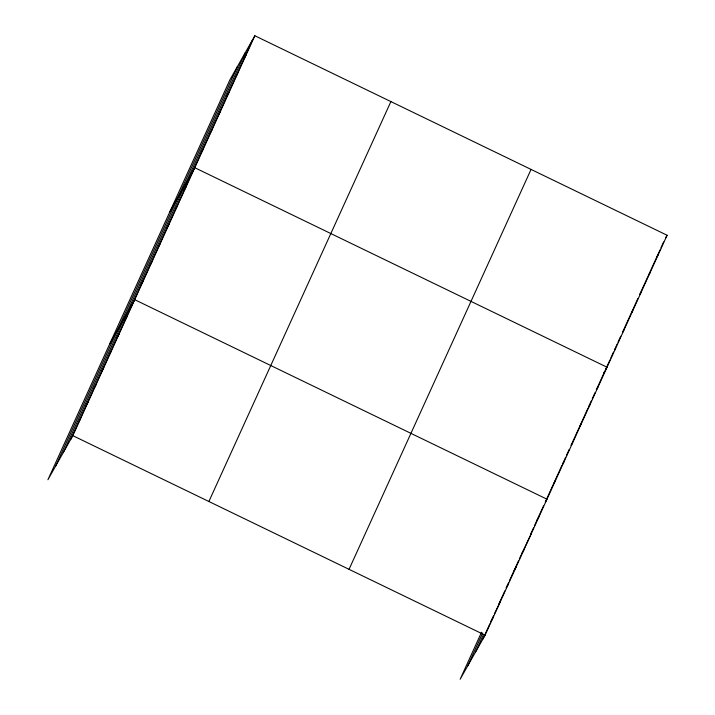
<?xml version="1.0" encoding="UTF-8"?>
<svg xmlns="http://www.w3.org/2000/svg" width="715" height="715" viewBox="0 0 715 715"><rect width="100%" height="100%" fill="white"/><g stroke="black" fill="none" stroke-linecap="round" stroke-linejoin="round"><path stroke-width="1.07" d="M55.439 466.43L237.443 66.513M63.197 452.711L245.209 52.794M70.74 439.394L252.744 39.477M254.853 35.75L229.908 79.83L47.905 479.747L72.841 435.667L254.853 35.75L667.095 235.253L485.092 635.17L460.147 679.25L481.535 632.257M208.887 501.501L390.891 101.584M349.045 569.328L531.057 169.419M467.681 665.933L482.697 632.936M475.448 652.214L483.179 635.215M482.983 638.888L489.811 623.891M493.448 615.892L490.713 621.898L492.823 618.171M494.36 613.899L500.563 601.172M498.909 603.898L504.826 590.903M508.463 582.904L506.184 587.9L508.294 584.173M509.375 580.902L513.468 571.902M518.473 560.909L513.924 570.91L516.033 567.183M519.385 558.907L521.199 554.912M530.762 533.917L533.488 527.911M534.4 525.918L543.498 505.916M545.313 501.93L553.446 484.064M553.893 483.072L562.026 465.215M562.473 464.223L565.637 457.278M566.539 455.294L569.247 449.342M579.186 427.507L571.062 445.365L572.715 442.639M579.642 426.515L587.766 408.658M588.668 406.674L591.376 400.713M592.279 398.729L594.996 392.776M596.802 388.808L604.926 370.951L603.853 372.855M605.382 369.959L609.895 360.029M610.798 358.045L613.506 352.093M614.408 350.109L617.117 344.156M618.028 342.172L620.736 336.22M622.542 332.252L630.666 314.385M631.122 313.393L637.896 298.512M639.702 294.544L647.826 276.678M656.406 257.829L648.282 275.686L649.935 272.96M656.862 256.837L660.025 249.893M660.928 247.908L663.636 241.956M244.164 58.326L246.273 54.599M235.584 77.184L237.693 73.457M227.004 96.033L229.113 92.306M218.424 114.892L220.533 111.165M209.844 133.741L211.953 130.014M201.264 152.599L203.373 148.872M169.848 211.81L194.793 167.721L607.035 367.224L605.453 370.013M184.104 190.297L186.213 186.579M175.524 209.155L177.633 205.428M166.944 228.005L169.044 224.278M158.364 246.863L160.464 243.136M149.784 265.712L151.884 261.985M141.195 284.57L143.304 280.843M109.788 343.781L134.724 299.692L546.975 499.195L545.393 501.993M124.884 320.418L126.993 316.691M117.144 337.409L119.253 333.691M109.413 354.408L111.522 350.681M101.673 371.407L103.782 367.68M93.942 388.406L96.051 384.679M86.202 405.396L88.311 401.669M78.471 422.395L80.581 418.668M665.513 238.041L667.095 235.253M656.933 256.899L658.515 254.102M639.773 294.607L641.355 291.809M631.193 313.456L632.775 310.659M622.613 332.314L624.195 329.517M614.56 350.234L615.615 348.366M596.346 389.8L598.455 386.073M588.293 407.72L589.875 404.931M579.713 426.578L581.295 423.781M562.553 464.285L564.135 461.488M553.973 483.134L555.555 480.337M537.126 519.912L539.235 516.194M531.504 533.184L521.655 553.911L523.764 550.184M72.841 435.667L485.092 635.17"/></g></svg>
